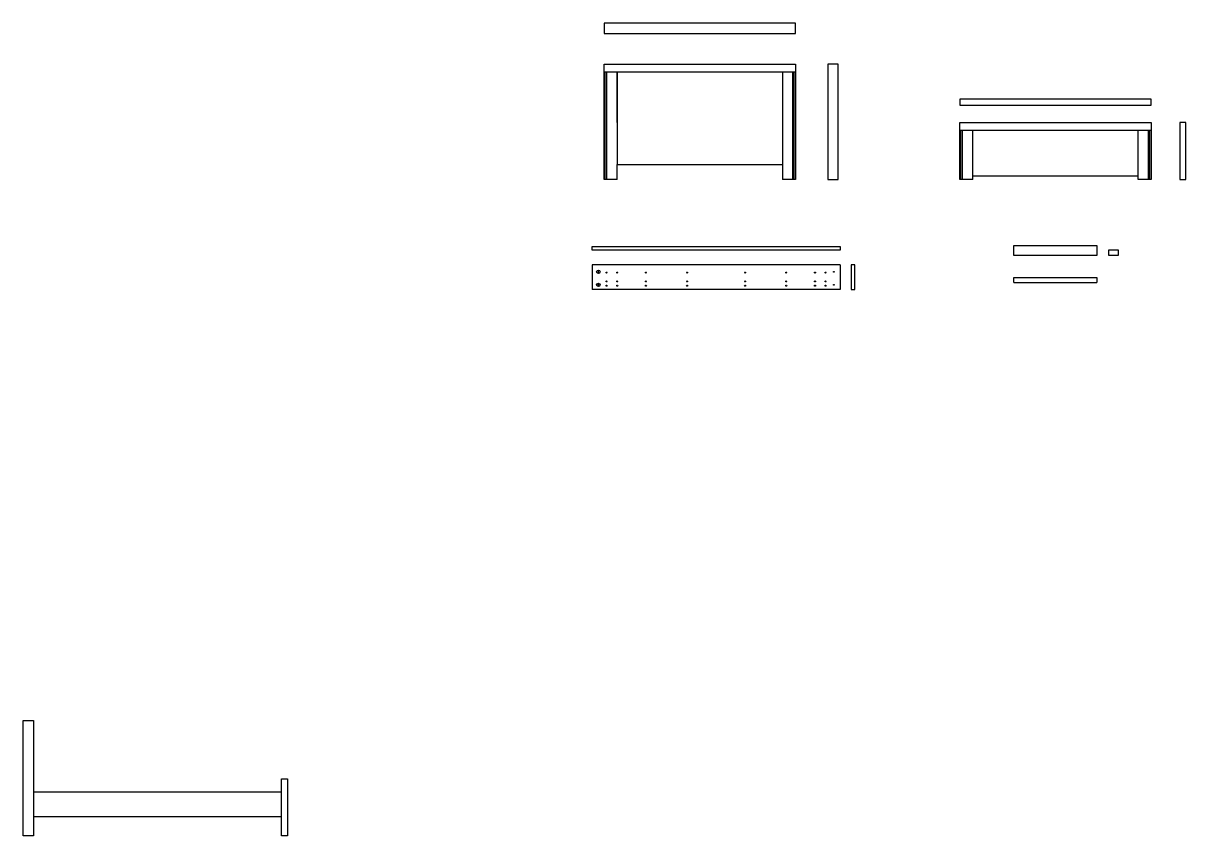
# Model space of a CAD drawing. Header units: inches. Extents: x 73 to 2199, y 60 to 1517.
# Drawn here: x 1261 to 2199, y 156 to 812 of the extents above; entities that cross this region are included whole.
import ezdxf

# ---------------------------------------------------------------- set-up
doc = ezdxf.new("R2010")
doc.units = ezdxf.units.IN
doc.header["$MEASUREMENT"] = 0

msp = doc.modelspace()

# ---------------------------------------------------------------- linework, layer by layer
for p, q in [((1729.77, 772.27), (1884.25, 772.27)), ((1730.77, 685.47), (1730.77, 772.27)), ((1731.97, 685.47), (1731.97, 772.27)), ((1740.37, 731.47), (1740.37, 772.27)), ((1740.37, 772.27), (1740.37, 697.47)), ((1873.65, 772.27), (1873.65, 685.47)), ((1882.05, 685.47), (1882.05, 772.27)), ((1883.25, 685.47), (1883.25, 772.27)), ((2016.71, 725.27), (2171.2, 725.27)), ((2017.71, 685.47), (2017.71, 725.27)), ((2018.91, 685.47), (2018.91, 725.27)), ((2027.31, 685.47), (2027.31, 725.27)), ((2160.6, 685.47), (2160.6, 725.27)), ((2169, 685.47), (2169, 725.27)), ((2170.2, 685.47), (2170.2, 725.27)), ((1740.37, 697.47), (1873.65, 697.47)), ((1740.37, 685.47), (1740.37, 697.47)), ((2027.31, 688.47), (2160.6, 688.47)), ((1920.13, 616.65), (1720.13, 616.65)), ((1720.13, 616.65), (1720.13, 596.65)), ((1920.13, 616.65), (1920.13, 596.65)), ((2060.26, 602.34), (2127.26, 602.34)), ((1920.13, 596.65), (1720.13, 596.65)), ((1469.5, 191.38), (1269.5, 191.38)), ((1469.5, 171.38), (1269.5, 171.38))]:
    msp.add_line(p, q)
for points in [[(1884.25, 803.16), (1884.25, 803.16), (1884.25, 803.16), (1884.25, 803.16), (1884.25, 811.53), (1729.77, 811.53), (1729.77, 803.16), (1884.25, 803.16)], [(1740.37, 685.47), (1729.77, 685.47), (1729.77, 778.47), (1884.25, 778.47), (1884.25, 685.47), (1873.65, 685.47)], [(1910.24, 685.47), (1910.24, 685.47), (1910.24, 685.47), (1910.24, 685.47), (1918.61, 685.47), (1918.61, 778.47), (1910.24, 778.47), (1910.24, 685.47)], [(2027.31, 685.47), (2016.71, 685.47), (2016.71, 731.47), (2171.2, 731.47), (2171.2, 685.47), (2160.6, 685.47)], [(2027.31, 685.47), (2016.71, 685.47), (2016.71, 731.47)], [(2171.2, 731.47), (2171.2, 685.47), (2160.6, 685.47)], [(2060.26, 602.34), (2060.26, 606.34), (2127.26, 606.34), (2127.26, 602.34)], [(1269.5, 156.13), (1269.5, 156.13), (1269.5, 156.13), (1269.5, 156.13), (1261.13, 156.13), (1261.13, 249.13), (1269.5, 249.13), (1269.5, 156.13)]]:
    msp.add_lwpolyline(points)
for points in [[(2016.71, 745.42), (2171.2, 745.42), (2171.2, 750.25), (2140.7, 750.25), (2016.71, 750.25)], [(2194.24, 731.47), (2194.24, 685.47), (2199.08, 685.47), (2199.08, 715.97), (2199.08, 731.47)], [(1720.13, 628.39), (1720.13, 631.39), (1920.13, 631.39), (1920.13, 628.39)], [(2127.26, 632.31), (2127.26, 624.31), (2060.26, 624.31), (2060.26, 632.31)], [(2136.83, 628.56), (2136.83, 624.56), (2144.83, 624.56), (2144.83, 628.56)], [(1932.13, 616.65), (1929.13, 616.65), (1929.13, 596.65), (1932.13, 596.65)], [(1474.34, 202.13), (1474.34, 156.13), (1469.5, 156.13), (1469.5, 186.63), (1469.5, 202.13)]]:
    msp.add_lwpolyline(points, close=True)
for centre, radius in [((1725.13, 611.05), 1.4), ((1725.13, 611.05), 0.3), ((1731.73, 610.45), 0.4), ((1740.33, 610.45), 0.4), ((1763.53, 610.45), 0.4), ((1796.73, 610.45), 0.4), ((1843.53, 610.45), 0.4), ((1876.73, 610.45), 0.4), ((1899.93, 610.45), 0.4), ((1908.53, 610.45), 0.4), ((1915.13, 611.05), 0.3), ((1725.13, 600.45), 1.4), ((1725.13, 600.45), 0.3), ((1731.73, 603.25), 0.4), ((1740.33, 603.25), 0.4), ((1763.53, 603.25), 0.4), ((1796.73, 603.25), 0.4), ((1843.53, 603.25), 0.4), ((1876.73, 603.25), 0.4), ((1899.93, 603.25), 0.4), ((1908.53, 603.25), 0.4), ((1915.13, 600.45), 0.3), ((1731.73, 599.85), 0.4), ((1740.33, 599.85), 0.4), ((1763.53, 599.85), 0.4), ((1796.73, 599.85), 0.4), ((1843.53, 599.85), 0.4), ((1876.73, 599.85), 0.4), ((1899.93, 599.85), 0.4), ((1908.53, 599.85), 0.4)]:
    msp.add_circle(centre, radius)

doc.saveas('drawing.dxf')
